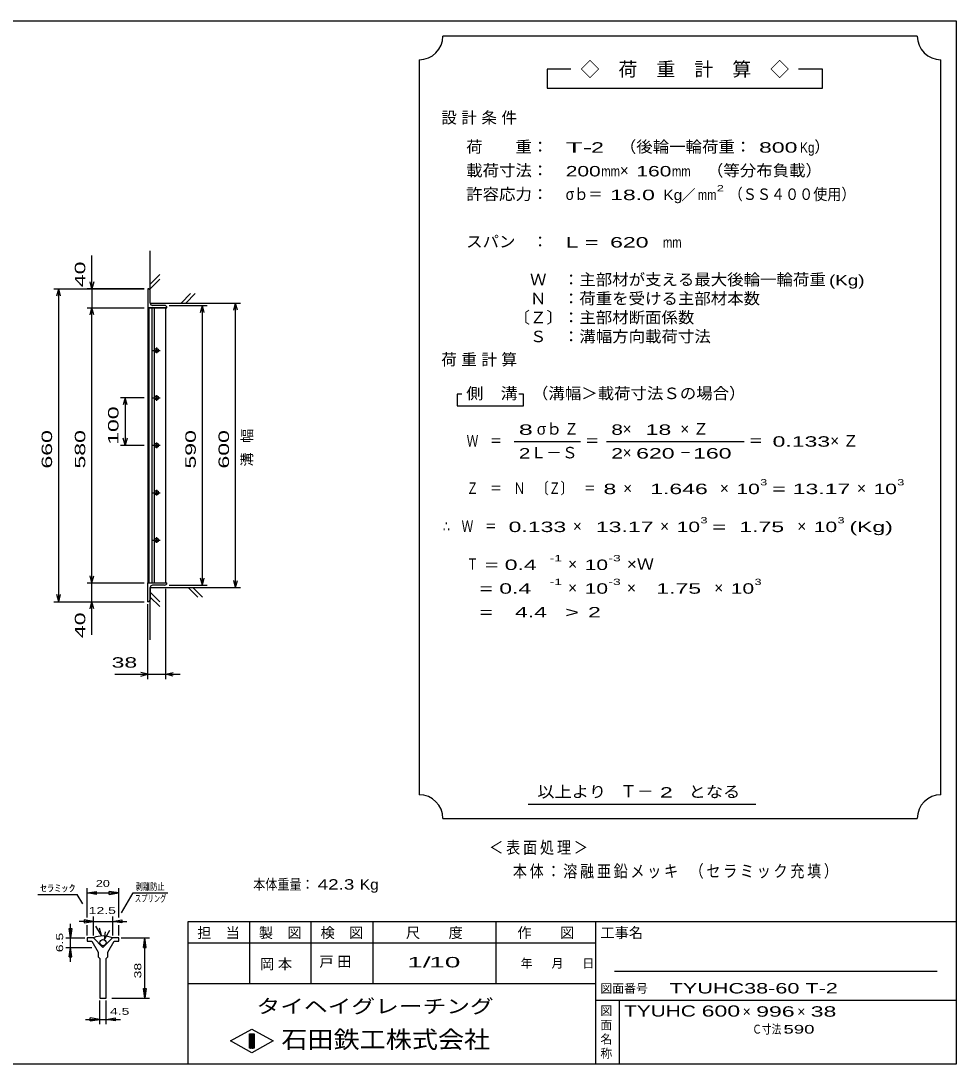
# Model space of a CAD drawing. Units: millimetres, scale not verified. Extents: x -1820 to 1724, y -1285 to 1059.
# Drawn here: x -248 to 1724, y -1141 to 1059 of the extents above; entities that cross this region are included whole.
import ezdxf
from ezdxf.enums import TextEntityAlignment as Align

# ---------------------------------------------------------------- set-up
doc = ezdxf.new("R2010")
doc.units = ezdxf.units.MM
doc.header["$LTSCALE"] = 10
for name, color, linetype, lineweight in [('0_2', 150, 'Continuous', 25), ('16', 3, 'Continuous', 25), ('22', 2, 'Continuous', 25), ('32', 4, 'Continuous', 25)]:
    doc.layers.add(name, color=color, linetype=linetype, lineweight=lineweight)
doc.styles.add('ベクトル', font='')
doc.styles.get('ベクトル').set_extended_font_data('ベクトル')

msp = doc.modelspace()

# ---------------------------------------------------------------- linework, layer by layer
at = {"layer": '0_2'}
for p, q in [((-1736, 1059), (1724, 1059)), ((1724, 1059), (1724, -1141)), ((1724, -841), (104, -841)), ((104, -841), (104, -1141)), ((234, -841), (234, -971)), ((364, -971), (364, -841)), ((494, -841), (494, -971)), ((754, -971), (754, -841)), ((964, -841), (964, -1141)), ((964, -886), (104, -886)), ((1684, -946), (1004, -946)), ((104, -971), (964, -971)), ((964, -1006), (1724, -1006)), ((1014, -1141), (1014, -1006)), ((194, -1092), (239, -1067)), ((234, -1077), (244, -1077)), ((234, -1107), (234, -1077)), ((234, -1077), (236, -1077)), ((236, -1077), (236, -1107)), ((238, -1107), (238, -1077)), ((238, -1077), (240, -1077)), ((239, -1067), (284, -1092)), ((240, -1077), (240, -1107)), ((242, -1107), (242, -1077)), ((242, -1077), (244, -1077)), ((244, -1077), (244, -1107)), ((244, -1077), (244, -1107)), ((239, -1117), (194, -1092)), ((284, -1092), (239, -1117)), ((244, -1107), (234, -1107)), ((236, -1107), (238, -1107)), ((240, -1107), (242, -1107)), ((1724, -1141), (-1736, -1141))]:
    msp.add_line(p, q, dxfattribs=at)
at = {"layer": '16'}
for p, q in [((20, 494), (20, 454)), ((25, 464), (25, 489)), ((20, 454), (60, 454)), ((20, 454), (20, -126)), ((58, 454), (20, 454)), ((22, 454), (22, -126)), ((29, -126), (29, 454)), ((55, 459), (30, 459)), ((33, 454), (33, -126)), ((58, -126), (58, 454)), ((30, 364), (46, 364)), ((40, 367), (36, 367)), ((36, 361), (40, 361)), ((38, 370), (38, 358)), ((30, 264), (46, 264)), ((40, 267), (36, 267)), ((38, 270), (38, 258)), ((36, 261), (40, 261)), ((30, 164), (46, 164)), ((40, 167), (36, 167)), ((36, 161), (40, 161)), ((38, 170), (38, 158)), ((40, 67), (36, 67)), ((38, 70), (38, 58)), ((30, 64), (46, 64)), ((36, 61), (40, 61)), ((30, -36), (46, -36)), ((40, -33), (36, -33)), ((36, -39), (40, -39)), ((38, -30), (38, -42)), ((20, -126), (60, -126)), ((20, -166), (20, -126)), ((20, -126), (58, -126)), ((55, -131), (30, -131)), ((25, -136), (25, -161))]:
    msp.add_line(p, q, dxfattribs=at)
for centre, radius, start, end in [((20, 489), 5, 0, 90), ((30, 464), 5, 180, 270), ((55, 454), 5, 0, 90), ((36, 364), 3, 90, 270), ((38, 364), 4, 46.6, 133.4), ((38, 364), 4, 226.6, 313.4), ((40, 364), 3, 270, 90), ((36, 264), 3, 90, 270), ((38, 264), 4, 46.6, 133.4), ((40, 264), 3, 270, 90), ((38, 264), 4, 226.6, 313.4), ((36, 164), 3, 90, 270), ((38, 164), 4, 46.6, 133.4), ((38, 164), 4, 226.6, 313.4), ((40, 164), 3, 270, 90), ((36, 64), 3, 90, 270), ((38, 64), 4, 46.6, 133.4), ((40, 64), 3, 270, 90), ((38, 64), 4, 226.6, 313.4), ((36, -36), 3, 90, 270), ((38, -36), 4, 46.6, 133.4), ((38, -36), 4, 226.6, 313.4), ((40, -36), 3, 270, 90), ((30, -136), 5, 90, 180), ((55, -126), 5, 270, 0), ((20, -161), 5, 270, 0)]:
    msp.add_arc(centre, radius, start, end, dxfattribs=at)
at = {"layer": '22', "color": 4}
for p, q in [((1642, 1027), (642, 1027)), ((592, 977), (592, -573)), ((1692, -573), (1692, 977)), ((912, 957), (862, 957)), ((862, 957), (862, 917)), ((1442, 957), (1392, 957)), ((1442, 917), (1442, 957)), ((862, 917), (1442, 917)), ((25, 464), (25, 574)), ((-98, 494), (-98, 564)), ((-98, 494), (-102, 509)), ((-94, 509), (-98, 494)), ((25, 504), (45, 524)), ((25, 494), (45, 514)), ((-178, 494), (12, 494)), ((-172, 479), (-168, 494)), ((-164, 479), (-168, 494)), ((-168, -166), (-168, 494)), ((12, 494), (-108, 494)), ((-98, 494), (-98, 454)), ((90, 464), (110, 484)), ((100, 464), (120, 484)), ((25, 464), (215, 464)), ((201, 449), (205, 464)), ((209, 449), (205, 464)), ((205, -136), (205, 464)), ((-108, 454), (12, 454)), ((-102, 439), (-98, 454)), ((-94, 439), (-98, 454)), ((-98, -126), (-98, 454)), ((65, 459), (145, 459)), ((131, 444), (135, 459)), ((139, 444), (135, 459)), ((135, -131), (135, 459)), ((12, 264), (-38, 264)), ((-28, 264), (-32, 249)), ((-24, 249), (-28, 264)), ((-28, 264), (-28, 164)), ((682, 272), (672, 272)), ((672, 272), (672, 247)), ((812, 272), (802, 272)), ((812, 247), (812, 272)), ((672, 247), (812, 247)), ((-28, 164), (-32, 179)), ((-24, 179), (-28, 164)), ((-38, 164), (12, 164)), ((792, 172), (932, 172)), ((987, 172), (1277, 172)), ((-108, -126), (12, -126)), ((-98, -126), (-102, -111)), ((-98, -126), (-94, -111)), ((-98, -166), (-98, -126)), ((65, -131), (145, -131)), ((135, -131), (131, -116)), ((135, -131), (139, -116)), ((205, -136), (201, -121)), ((205, -136), (209, -121)), ((-168, -166), (-172, -151)), ((-168, -166), (-164, -151)), ((25, -136), (215, -136)), ((25, -246), (25, -136)), ((45, -166), (25, -146)), ((58, -329), (58, -139)), ((125, -156), (105, -136)), ((135, -156), (115, -136)), ((-178, -166), (12, -166)), ((-108, -166), (12, -166)), ((-102, -181), (-98, -166)), ((-94, -181), (-98, -166)), ((-98, -236), (-98, -166)), ((20, -329), (20, -171)), ((45, -176), (25, -156)), ((-50, -319), (20, -319)), ((20, -319), (5, -315)), ((5, -323), (20, -319)), ((20, -319), (58, -319)), ((58, -319), (73, -315)), ((73, -323), (58, -319)), ((58, -319), (88, -319)), ((822, -593), (1302, -593)), ((642, -623), (1642, -623))]:
    msp.add_line(p, q, dxfattribs=at)
for centre, start, end in [((592, 1027), 270, 0), ((1692, 1027), 180, 270), ((592, -623), 0, 90), ((1692, -623), 90, 180)]:
    msp.add_arc(centre, 50, start, end, dxfattribs=at)
at = {"layer": '32'}
for p, q in [((-108, -832), (-108, -770)), ((-41.33, -832), (-41.33, -770)), ((-212.33, -783), (-129, -783)), ((-117.33, -803), (-129, -783)), ((-108, -780), (-88, -777)), ((-88, -783), (-108, -780)), ((-108, -780), (-41.33, -780)), ((-88, -783), (-88, -777)), ((-41.33, -780), (-61.33, -777)), ((-61.33, -783), (-61.33, -777)), ((-61.33, -783), (-41.33, -780)), ((-35.33, -821.67), (-11, -779.67)), ((-11, -779.67), (62.34, -779.67)), ((-94.67, -870), (-94.67, -830)), ((-54.67, -830), (-54.67, -870)), ((-143, -875), (-146, -855)), ((-146, -855), (-140, -855)), ((-143, -875), (-143, -845)), ((-140, -855), (-143, -875)), ((-94.67, -840), (-124.67, -840)), ((-94.67, -840), (-114.67, -837)), ((-114.67, -837), (-114.67, -843)), ((-114.67, -843), (-94.67, -840)), ((-108, -870), (-108, -848)), ((-94.67, -840), (-54.67, -840)), ((-78, -870), (-89.67, -850)), ((-78, -870), (-81.67, -854.33)), ((-54.67, -840), (-34.67, -837)), ((-34.67, -843), (-54.67, -840)), ((-54.67, -840), (-24.67, -840)), ((-41.33, -870), (-41.33, -848)), ((-34.67, -837), (-34.67, -843)), ((-153, -875), (-113, -875)), ((-143, -895), (-143, -875)), ((-108, -875), (-108, -881.67)), ((-94.67, -875), (-108, -875)), ((-74.67, -895), (-94.67, -875)), ((-54.67, -875), (-74.67, -895)), ((-71.33, -878.33), (-60, -858.33)), ((-71.33, -878.33), (-69, -862.33)), ((-41.33, -875), (-54.67, -875)), ((-41.33, -881.67), (-41.33, -875)), ((-36.33, -875), (23.67, -875)), ((10.67, -895), (13.67, -875)), ((16.67, -895), (13.67, -875)), ((13.67, -1001.67), (13.67, -875)), ((-153, -895), (-98, -895)), ((-146, -915), (-143, -895)), ((-140, -915), (-143, -895)), ((-143, -925), (-143, -895)), ((-108, -881.67), (-98, -881.67)), ((-98, -881.67), (-84.67, -905)), ((-64.67, -905), (-51.33, -881.67)), ((-51.33, -881.67), (-41.33, -881.67)), ((10.67, -895), (16.67, -895)), ((-146, -915), (-140, -915)), ((-84.67, -905), (-84.67, -915)), ((-84.67, -915), (-81.33, -918.33)), ((-81.33, -918.33), (-81.33, -1001.67)), ((-68, -918.33), (-64.67, -915)), ((-68, -1001.67), (-68, -918.33)), ((-64.67, -915), (-64.67, -905)), ((13.67, -1001.67), (10.67, -981.67)), ((10.67, -981.67), (16.67, -981.67)), ((16.67, -981.67), (13.67, -1001.67)), ((-81.33, -1001.67), (-68, -1001.67)), ((-81.33, -1056.67), (-81.33, -1006.67)), ((-68, -1056.67), (-68, -1006.67)), ((-56.33, -1001.67), (23.67, -1001.67)), ((-111.33, -1046.67), (-81.33, -1046.67)), ((-81.33, -1046.67), (-101.33, -1043.67)), ((-101.33, -1049.67), (-101.33, -1043.67)), ((-101.33, -1049.67), (-81.33, -1046.67)), ((-81.33, -1046.67), (-68, -1046.67)), ((-68, -1046.67), (-48, -1043.67)), ((-48, -1049.67), (-68, -1046.67)), ((-68, -1046.67), (-38, -1046.67)), ((-48, -1049.67), (-48, -1043.67))]:
    msp.add_line(p, q, dxfattribs=at)
msp.add_circle((-74.67, -885), 6.67, dxfattribs=at)
msp.add_arc((-75, -920.68), 50, 66, 113, dxfattribs=at)

# ---------------------------------------------------------------- texts
at = {"layer": '0_2', "style": 'ベクトル'}
for s, height, p in [('担\u3000当', 21.99, (124, -864)), ('製\u3000図', 21.99, (254, -864)), ('検\u3000図', 21.99, (384, -864)), ('尺\u3000\u3000度', 21.99, (564, -864)), ('作\u3000\u3000図', 21.99, (799, -864)), ('工事名', 21.99, (974, -864)), ('年', 18.33, (806, -928.5)), ('月', 18.33, (871, -928.5)), ('日', 18.33, (936, -928.5)), ('図面番号', 18.33, (974, -981.5)), ('図', 18.33, (974, -1028.5)), ('面', 18.33, (974, -1058.5)), ('名', 18.33, (974, -1088.5)), ('称', 18.33, (974, -1118.5))]:
    msp.add_text(s, height=height, dxfattribs=at).set_placement(p, align=Align.MIDDLE_LEFT)
at = {"layer": '0_2', "color": 222, "style": 'ベクトル'}
for s, height, width, p in [('タイヘイグレーチング', 29.33, 1.25, (249, -1019)), ('石田鉄工株式会社', 36.66, 1.1, (301.5, -1089))]:
    msp.add_text(s, height=height, dxfattribs=dict(at, width=width)).set_placement(p, align=Align.MIDDLE_LEFT)
at = {"layer": '22', "style": 'ベクトル'}
for s, height, p in [('◇\u3000荷\u3000重\u3000計\u3000算\u3000◇', 29.33, (932, 957)), ('）', 24.19, (1425, 793.5)), ('×', 24.19, (1015, 743.5)), ('／', 21.99, (1144.5, 692)), ('σｂ', 24.19, (840, 198.5)), ('×', 24.19, (1021, 198.5)), ('Ｌ－Ｓ', 24.19, (827, 148.5)), ('×', 24.19, (1021, 148.5)), ('×', 24.19, (1022, 73.5)), ('×', 24.19, (1226, 73.5)), ('×', 24.19, (1515, 73.5)), ('×', 24.19, (916, -6.5)), ('×', 24.19, (1100, -6.5)), ('×', 24.19, (1389, -6.5)), ('×', 24.19, (906, -86.5)), ('×', 24.19, (906, -136.5)), ('×', 24.19, (1030, -136.5)), ('×', 24.19, (1214, -136.5)), ('Ｔ－', 25.66, (1016, -565.5)), ('×', 21.99, (1274, -1030)), ('×', 21.99, (1389, -1030))]:
    msp.add_text(s, height=height, dxfattribs=at).set_placement(p, align=Align.MIDDLE_LEFT)
for s, height, width, p in [('荷\u3000\u3000重：\u3000', 24.19, 1.05, (691, 793.5)), ('T-', 21.99, 2, (901, 792)), (' 2 ', 21.99, 1.65, (941, 792)), ('（後輪一輪荷重：', 24.19, 1.05, (1015, 793.5)), (' 800', 21.99, 1.65, (1295, 792)), ('Kg', 21.99, 0.85, (1395, 792)), ('載荷寸法：\u3000', 24.19, 1.05, (691, 743.5)), ('200', 21.99, 1.5, (901, 742)), ('mm', 21.99, 0.8, (976, 742)), ('160', 21.99, 1.5, (1050, 742)), ('mm', 21.99, 0.8, (1125, 742)), ('\u3000（等分布負載）', 24.19, 1.05, (1164, 743.5)), ('許容応力：\u3000', 24.19, 1.05, (691, 693.5)), ('σｂ＝', 24.19, 0.9, (901, 693.5)), ('2', 13.2, 1.5, (1219.5, 706)), ('（ＳＳ４００使用）', 24.19, 0.9, (1244.5, 693.5)), (' 18.0', 21.99, 1.65, (981, 692)), ('Kg', 21.99, 1.1, (1107, 692)), ('mm', 21.99, 0.8, (1179.5, 692)), ('スパン\u3000：\u3000', 24.19, 1.05, (691, 593.5)), ('L = ', 21.99, 1.65, (901, 592)), (' 620 ', 21.99, 1.65, (981, 592)), ('mm', 21.99, 0.8, (1106, 592)), ('\u3000Ｗ\u3000：主部材が支える最大後輪一輪荷重', 24.19, 1.05, (791, 513.5)), ('(Kg)', 21.99, 1.35, (1456, 512)), ('\u3000Ｎ\u3000：荷重を受ける主部材本数', 24.19, 1.05, (791, 473.5)), ('〔Ｚ〕：主部材断面係数', 24.19, 1.05, (791, 433.5)), ('\u3000Ｓ\u3000：溝幅方向載荷寸法', 24.19, 1.05, (791, 393.5)), ('側\u3000溝', 24.19, 1.1, (691, 273.5)), ('\u3000（溝幅＞載荷寸法Ｓの場合）', 24.19, 1.05, (795, 273.5)), ('8', 21.99, 1.8, (802, 197)), ('Ｚ', 24.19, 0.9, (898, 198.5)), ('8', 21.99, 1.5, (997, 197)), (' 18 ', 21.99, 1.65, (1056, 197)), ('Ｗ\u3000＝', 24.19, 0.75, (692, 173.5)), ('＝', 24.19, 0.9, (942, 173.5)), ('＝', 24.19, 0.9, (1287, 173.5)), ('0.133', 21.99, 1.65, (1337, 172)), ('2', 21.99, 1.5, (802, 147)), ('2', 21.99, 1.5, (997, 147)), (' 620 ', 21.99, 1.65, (1036, 147)), (' 160 ', 21.99, 1.65, (1156, 147)), ('－', 24.19, 0.75, (1141, 148.5)), ('Ｚ\u3000＝\u3000Ｎ\u3000〔Ｚ〕\u3000＝', 24.19, 0.75, (692, 73.5)), ('3', 13.2, 1.5, (1311, 86)), ('3', 13.2, 1.5, (1600, 86)), (' 8 ', 21.99, 1.65, (967, 72)), ('  1.646', 21.99, 1.65, (1052, 72)), ('10', 21.99, 1.5, (1261, 72)), ('=', 21.99, 1.7, (1336, 72)), (' 13.17', 21.99, 1.65, (1366, 72)), ('10', 21.99, 1.5, (1550, 72)), ('∴\u3000Ｗ\u3000＝', 24.19, 0.75, (642, -6.5)), (' 0.133', 21.99, 1.65, (767, -8)), (' 13.17', 21.99, 1.65, (951, -8)), ('10', 21.99, 1.5, (1135, -8)), ('3', 13.2, 1.5, (1185, 6)), ('  1.75', 21.99, 1.65, (1240, -8)), ('10', 21.99, 1.5, (1424, -8)), ('3', 13.2, 1.5, (1474, 6)), ('(Kg)', 21.99, 1.65, (1499, -8)), ('=', 21.99, 1.7, (1210, -8)), ('Ｔ', 24.19, 0.75, (692, -86.5)), (' = 0.4', 21.99, 1.65, (717, -88)), ('-1', 13.2, 1.65, (867, -74)), ('10', 21.99, 1.5, (941, -88)), ('-3', 13.2, 1.65, (991, -74)), ('×Ｗ', 24.19, 1.1, (1030, -86.5)), ('  = 0.4', 21.99, 1.65, (692, -138)), ('-1', 13.2, 1.65, (867, -124)), ('10', 21.99, 1.5, (941, -138)), ('-3', 13.2, 1.65, (991, -124)), ('  1.75', 21.99, 1.65, (1065, -138)), ('10', 21.99, 1.5, (1249, -138)), ('3', 13.2, 1.5, (1299, -124)), ('  =', 21.99, 1.65, (692, -188)), ('  4.4', 21.99, 1.65, (767, -188)), ('>', 21.99, 1.7, (899.5, -188)), (' 2 ', 21.99, 1.65, (934.5, -188)), (' 38 ', 21.99, 1.65, (-70, -294)), ('以上より\u3000', 24.19, 1.1, (841, -566.5)), (' 2 ', 21.99, 1.65, (1086, -568)), ('となる', 24.19, 1.1, (1160, -566.5)), ('本体重量：', 21.99, 0.85, (242, -762)), (' 42.3', 21.99, 1.35, (367, -762)), ('Kg', 21.99, 1.1, (467, -762)), ('1/', 21.99, 2, (567, -926)), (' 10 ', 21.99, 2, (597, -926)), ('TYUHC38-60 T-2', 21.99, 1.55, (1120, -981)), ('TYUHC', 23.46, 1.4, (1024, -1029)), (' 600 ', 23.46, 1.55, (1174, -1029)), (' 996 ', 21.99, 1.65, (1289, -1030)), (' 38 ', 21.99, 1.65, (1404, -1030)), ('Ｃ寸法：', 18.33, 0.8, (1294, -1067.5)), (' 590 ', 18.33, 1.6, (1349, -1067.5))]:
    msp.add_text(s, height=height, dxfattribs=dict(at, width=width)).set_placement(p, align=Align.MIDDLE_LEFT)
at = {"layer": '22', "style": 'ベクトル', "width": 1.65}
for s, p in [(' 40 ', (-123, 484)), (' 100 ', (-53, 151.5)), (' 660 ', (-193, 101.5)), (' 580 ', (-123, 101.5)), (' 590 ', (110, 101.5)), (' 600 ', (180, 101.5)), (' 40 ', (-123, -256))]:
    msp.add_text(s, height=21.99, rotation=90, dxfattribs=at).set_placement(p, align=Align.MIDDLE_LEFT)
at = {"layer": '22', "attachment_point": 4, "style": 'ベクトル'}
for s, insert, char_height in [('\\T1.28;設計条件', (638.5, 853.5), 24.19), ('\\T1.28;荷重計算', (638.5, 343.5), 24.19), ('\\T1.42;×Ｚ', (1142.5, 198.5), 24.19), ('\\T1.42;×Ｚ', (1458.5, 173.5), 24.19), ('\\T1.2;\\W0.85;＜表面処理＞', (739.5, -685.5), 25.66), ('\\T1.19;\\W0.85;本体：溶融亜鉛メッキ', (789.5, -735.5), 25.66), ('\\T1.19;\\W0.85;（セラミック充填）', (1162, -735.5), 25.66), ('\\T1.25;岡本\u3000', (256.5, -931), 21.99), ('\\T1.25;戸田\u3000', (381.5, -926), 21.99)]:
    msp.add_mtext(s, dxfattribs=dict(at, insert=insert, char_height=char_height))
at = {"layer": '22', "insert": (230, 119), "char_height": 21.99, "attachment_point": 4, "rotation": 90, "style": 'ベクトル'}
msp.add_mtext('\\T1.67;溝幅', dxfattribs=at)
at = {"layer": '32', "color": 2, "style": 'ベクトル'}
for s, width, p in [('ｾﾗﾐｯｸ', 1.5, (-207.33, -770)), ('20', 1.35, (-89.67, -760)), ('剥離防止', 0.75, (-6, -766.67)), ('スプリング', 0.65, (-7.66, -791.67)), ('12.5', 1.5, (-104.67, -817)), (' 4.5 ', 1.5, (-68, -1029.67))]:
    msp.add_text(s, height=14.66, dxfattribs=dict(at, width=width)).set_placement(p, align=Align.MIDDLE_LEFT)
at = {"layer": '32', "color": 2, "style": 'ベクトル', "width": 1.5}
for s, p in [('6.5', (-166, -905)), (' 38 ', (-1.33, -968.33))]:
    msp.add_text(s, height=14.66, rotation=90, dxfattribs=at).set_placement(p, align=Align.MIDDLE_LEFT)

doc.saveas('drawing.dxf')
